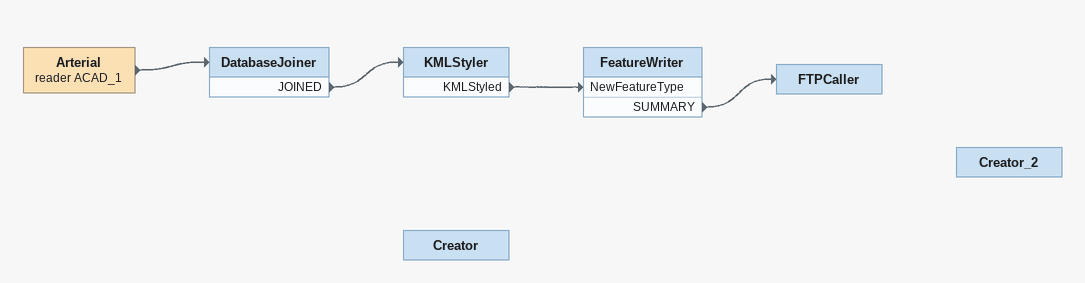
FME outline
Arterial (reader ACAD_1)
    -> DatabaseJoiner
DatabaseJoiner
    JOINED -> KMLStyler
KMLStyler
    KMLStyled -> FeatureWriter [NewFeatureType]
FeatureWriter
    SUMMARY -> FTPCaller
FTPCaller
Creator
Creator_2
